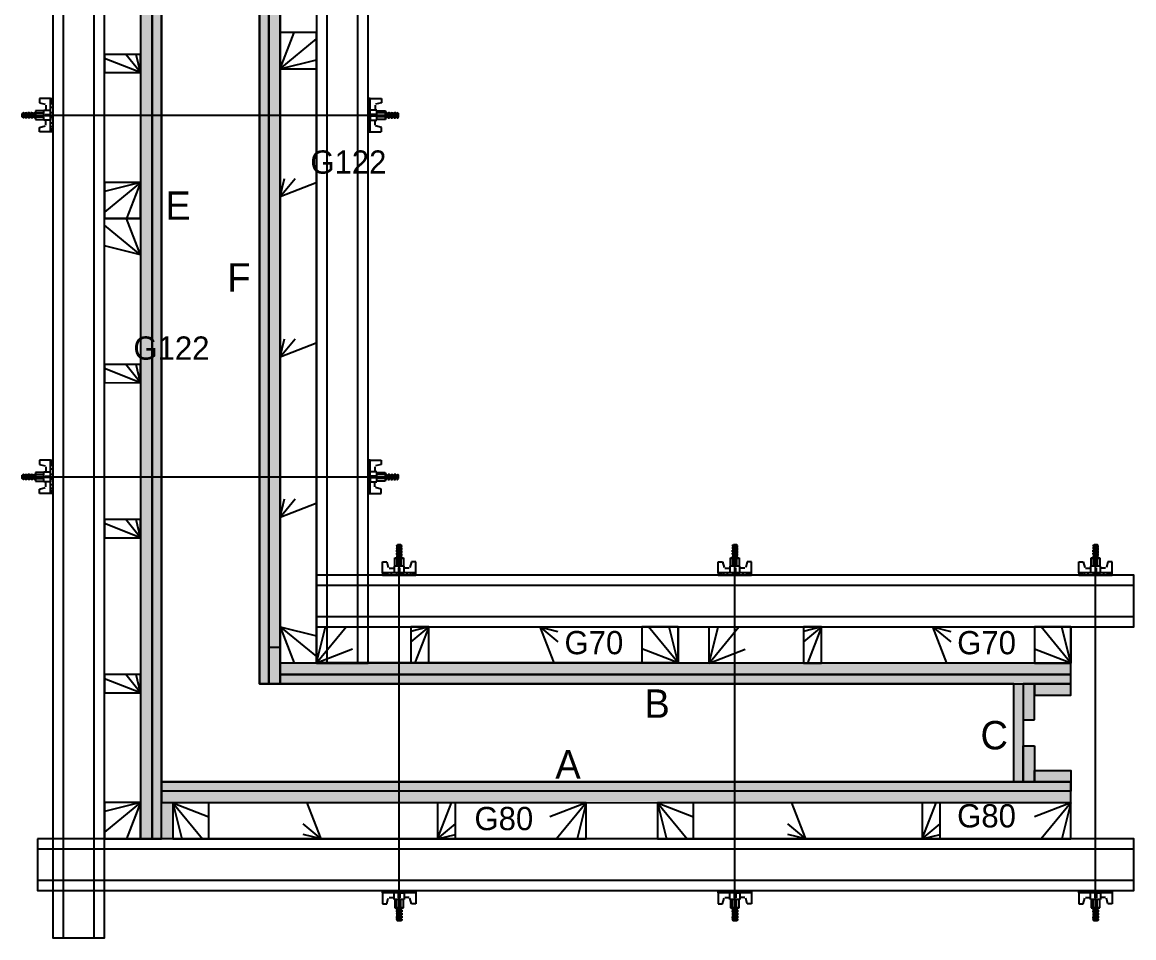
# Model space of a CAD drawing. Header units: metres. Extents: x 3473 to 8260, y 7512 to 8182.
# Drawn here: x 3473.3 to 3903.5, y 7549 to 7903.3 of the extents above; entities that cross this region are included whole.
import ezdxf

# ---------------------------------------------------------------- set-up
doc = ezdxf.new("R2010")
doc.units = ezdxf.units.M
for name, color, linetype in [('CHAPA', 7, 'Continuous'), ('CONCRETO', 7, 'Continuous'), ('Hachura', 7, 'Continuous'), ('Madeira', 7, 'Continuous'), ('MEIO_PONT', 7, 'Continuous'), ('Perfil Metálico', 7, 'Continuous'), ('SARRAFO', 7, 'Continuous'), ('TEXTO_GERAL', 7, 'Continuous')]:
    doc.layers.add(name, color=color, linetype=linetype)

msp = doc.modelspace()

# ---------------------------------------------------------------- hatches: boundary and pattern name
at = {"layer": 'Hachura'}
h = msp.add_hatch(color=7, dxfattribs=at)
h.dxf.hatch_style = 1
h.paths.add_polyline_path([(3523.5, 8067.31), (3519.1, 8067.31), (3519.1, 8067.31), (3519.1, 7587.31), (3519.1, 7587.31), (3523.5, 7587.31), (3523.5, 7587.31), (3523.5, 8067.31)])
h = msp.add_hatch(color=7, dxfattribs=at)
h.dxf.hatch_style = 1
h.paths.add_polyline_path([(3523.5, 7587.31), (3527.1, 7587.31), (3527.1, 7587.31), (3527.1, 8067.31), (3527.1, 8067.31), (3523.5, 8067.31), (3523.5, 8067.31), (3523.5, 7587.31)])
h = msp.add_hatch(color=7, dxfattribs=at)
h.dxf.hatch_style = 1
h.paths.add_polyline_path([(3568.7, 8067.31), (3565.1, 8067.31), (3565.1, 8067.31), (3565.1, 7647.31), (3565.1, 7647.31), (3568.7, 7647.31), (3568.7, 7647.31), (3568.7, 8067.31)])
h = msp.add_hatch(color=7, dxfattribs=at)
h.dxf.hatch_style = 1
h.paths.add_polyline_path([(3573.1, 8067.31), (3568.7, 8067.31), (3568.7, 8067.31), (3568.7, 7647.31), (3568.7, 7647.31), (3573.1, 7647.31), (3573.1, 7647.31), (3573.1, 8067.31)])
h = msp.add_hatch(color=7, dxfattribs=at)
h.dxf.hatch_style = 1
h.paths.add_polyline_path([(3573.1, 7650.91), (3573.1, 7655.31), (3573.1, 7655.31), (3879.1, 7655.31), (3879.1, 7655.31), (3879.1, 7650.91), (3879.1, 7650.91), (3573.1, 7650.91)])
h = msp.add_hatch(color=7, dxfattribs=at)
h.dxf.hatch_style = 1
h.paths.add_polyline_path([(3573.1, 7647.31), (3879.1, 7647.31), (3879.1, 7647.31), (3879.1, 7650.91), (3879.1, 7650.91), (3573.1, 7650.91), (3573.1, 7650.91), (3573.1, 7647.31)])
h = msp.add_hatch(color=7, dxfattribs=at)
h.dxf.hatch_style = 1
h.paths.add_polyline_path([(3860.7, 7609.31), (3857.1, 7609.31), (3857.1, 7609.31), (3857.1, 7647.31), (3857.1, 7647.31), (3860.7, 7647.31), (3860.7, 7647.31), (3860.7, 7609.31)])
h = msp.add_hatch(color=7, dxfattribs=at)
h.dxf.hatch_style = 1
h.paths.add_polyline_path([(3860.7, 7647.31), (3865.1, 7647.31), (3865.1, 7647.31), (3865.1, 7633.31), (3865.1, 7633.31), (3860.7, 7633.31), (3860.7, 7633.31), (3860.7, 7647.31)])
h = msp.add_hatch(color=7, dxfattribs=at)
h.dxf.hatch_style = 1
h.paths.add_polyline_path([(3865.1, 7642.91), (3865.1, 7647.31), (3865.1, 7647.31), (3879.1, 7647.31), (3879.1, 7647.31), (3879.1, 7642.91), (3879.1, 7642.91), (3865.1, 7642.91)])
h = msp.add_hatch(color=7, dxfattribs=at)
h.dxf.hatch_style = 1
h.paths.add_polyline_path([(3860.7, 7609.31), (3865.1, 7609.31), (3865.1, 7609.31), (3865.1, 7623.31), (3865.1, 7623.31), (3860.7, 7623.31), (3860.7, 7623.31), (3860.7, 7609.31)])
h = msp.add_hatch(color=7, dxfattribs=at)
h.dxf.hatch_style = 1
h.paths.add_polyline_path([(3865.1, 7613.71), (3865.1, 7609.31), (3865.1, 7609.31), (3879.1, 7609.31), (3879.1, 7609.31), (3879.1, 7613.71), (3879.1, 7613.71), (3865.1, 7613.71)])
h = msp.add_hatch(color=7, dxfattribs=at)
h.dxf.hatch_style = 1
h.paths.add_polyline_path([(3527.1, 7609.31), (3879.1, 7609.31), (3879.1, 7609.31), (3879.1, 7605.71), (3879.1, 7605.71), (3527.1, 7605.71), (3527.1, 7605.71), (3527.1, 7609.31)])
h = msp.add_hatch(color=7, dxfattribs=at)
h.dxf.hatch_style = 1
h.paths.add_polyline_path([(3527.1, 7605.71), (3527.1, 7601.31), (3527.1, 7601.31), (3879.1, 7601.31), (3879.1, 7601.31), (3879.1, 7605.71), (3879.1, 7605.71), (3527.1, 7605.71)])
h = msp.add_hatch(color=7, dxfattribs=at)
h.dxf.hatch_style = 1
h.paths.add_polyline_path([(3527.1, 7587.31), (3531.5, 7587.31), (3531.5, 7587.31), (3531.5, 7601.31), (3531.5, 7601.31), (3527.1, 7601.31), (3527.1, 7601.31), (3527.1, 7587.31)])

# ---------------------------------------------------------------- linework, layer by layer
at = {"layer": 'CHAPA', "color": 7, "lineweight": 25}
for p, q in [((3527.1, 7609.31), (3527.1, 7601.31)), ((3527.1, 7601.31), (3530.87, 7601.31))]:
    msp.add_line(p, q, dxfattribs=at)
for points in [[(3523.5, 7587.31), (3527.1, 7587.31), (3527.1, 8067.31), (3523.5, 8067.31)], [(3565.1, 8067.31), (3565.1, 7647.31), (3568.7, 7647.31), (3568.7, 8067.31)], [(3573.1, 7647.31), (3879.1, 7647.31), (3879.1, 7650.91), (3573.1, 7650.91)], [(3860.7, 7609.31), (3857.1, 7609.31), (3857.1, 7647.31), (3860.7, 7647.31)], [(3527.1, 7609.31), (3879.1, 7609.31), (3879.1, 7605.71), (3527.1, 7605.71)]]:
    msp.add_lwpolyline(points, close=True, dxfattribs=at)
at = {"layer": 'CONCRETO', "color": 7, "lineweight": 25}
msp.add_lwpolyline([(3857.1, 7609.31), (3857.1, 7647.31), (3565.1, 7647.31), (3565.1, 8045.31), (3527.1, 8045.31), (3527.1, 7609.31)], close=True, dxfattribs=at)
at = {"layer": 'Hachura', "color": 7, "lineweight": 25}
for p, q in [((3484.19, 7873.85), (3479.93, 7873.85)), ((3479.93, 7873.85), (3479.93, 7872.17)), ((3484.17, 7873.71), (3485.1, 7873.71)), ((3484.17, 7873.5), (3485.1, 7873.5)), ((3484.17, 7873.17), (3485.1, 7873.17)), ((3484.19, 7860.95), (3484.19, 7873.85)), ((3484.19, 7873.85), (3485.09, 7873.85)), ((3485.09, 7873.85), (3485.09, 7860.96)), ((3485.09, 7872.9), (3485.09, 7865.08)), ((3608.01, 7873.71), (3607.08, 7873.71)), ((3608.01, 7873.5), (3607.08, 7873.5)), ((3608.01, 7873.17), (3607.08, 7873.17)), ((3607.09, 7873.85), (3607.09, 7860.96)), ((3607.99, 7873.85), (3607.09, 7873.85)), ((3607.09, 7872.9), (3607.09, 7865.08)), ((3607.99, 7860.95), (3607.99, 7873.85)), ((3607.99, 7873.85), (3612.25, 7873.85)), ((3612.25, 7873.85), (3612.25, 7872.17)), ((3473.61, 7867.79), (3473.95, 7868.46)), ((3474.02, 7866.3), (3475.11, 7868.46)), ((3475.19, 7866.3), (3476.27, 7868.46)), ((3476.35, 7866.3), (3477.43, 7868.46)), ((3478.38, 7869.08), (3478.38, 7865.72)), ((3481.61, 7869.08), (3478.38, 7869.08)), ((3478.45, 7869.08), (3478.45, 7865.72)), ((3479.93, 7872.17), (3482.14, 7871.59)), ((3481.61, 7865.47), (3481.61, 7869.34)), ((3481.61, 7869.34), (3484.19, 7869.34)), ((3481.61, 7869.34), (3481.61, 7869.08)), ((3481.61, 7869.34), (3481.61, 7869.08)), ((3482.38, 7871.28), (3482.38, 7869.33)), ((3484.17, 7872.7), (3485.1, 7872.7)), ((3484.17, 7871.86), (3485.1, 7871.86)), ((3484.17, 7870.43), (3485.09, 7870.43)), ((3608.01, 7872.7), (3607.08, 7872.7)), ((3608.01, 7871.86), (3607.08, 7871.86)), ((3608.01, 7870.43), (3607.09, 7870.43)), ((3610.57, 7869.34), (3607.99, 7869.34)), ((3609.8, 7871.28), (3609.8, 7869.33)), ((3612.25, 7872.17), (3610.04, 7871.59)), ((3610.57, 7865.47), (3610.57, 7869.34)), ((3610.57, 7869.34), (3610.57, 7869.08)), ((3610.57, 7869.34), (3610.57, 7869.08)), ((3610.57, 7869.08), (3613.8, 7869.08)), ((3613.73, 7869.08), (3613.73, 7865.73)), ((3613.8, 7869.08), (3613.8, 7865.73)), ((3615.83, 7866.3), (3614.75, 7868.46)), ((3616.99, 7866.3), (3615.91, 7868.46)), ((3618.15, 7866.3), (3617.07, 7868.46)), ((3618.57, 7867.79), (3618.23, 7868.46)), ((3473.61, 7868.3), (3473.29, 7867.98)), ((3473.29, 7866.69), (3473.29, 7867.98)), ((3473.61, 7866.37), (3473.29, 7866.69)), ((3474.18, 7868.4), (3473.61, 7867.27)), ((3473.61, 7868.05), (3473.74, 7868.3)), ((3473.74, 7868.3), (3473.61, 7868.3)), ((3474.25, 7868.3), (3473.61, 7867.01)), ((3473.61, 7868.3), (3473.61, 7866.37)), ((3473.93, 7866.37), (3473.61, 7866.37)), ((3473.61, 7866.37), (3473.61, 7866.37)), ((3473.93, 7866.37), (3474.9, 7868.3)), ((3473.93, 7866.37), (3474.9, 7868.3)), ((3474.25, 7868.3), (3474.9, 7868.3)), ((3475.34, 7868.4), (3474.27, 7866.26)), ((3474.28, 7867.4), (3614.08, 7867.39)), ((3475.42, 7868.3), (3474.45, 7866.37)), ((3475.09, 7866.37), (3474.45, 7866.37)), ((3475.09, 7866.37), (3476.06, 7868.3)), ((3476.06, 7868.3), (3475.42, 7868.3)), ((3476.5, 7868.4), (3475.43, 7866.26)), ((3476.58, 7868.3), (3475.61, 7866.37)), ((3476.25, 7866.37), (3475.61, 7866.37)), ((3475.82, 7866.37), (3475.61, 7866.37)), ((3476.25, 7866.37), (3477.22, 7868.3)), ((3476.79, 7868.3), (3476.58, 7868.3)), ((3477.66, 7868.4), (3476.59, 7866.26)), ((3477.74, 7868.3), (3476.77, 7866.37)), ((3477.41, 7866.37), (3476.77, 7866.37)), ((3476.79, 7868.3), (3477.22, 7868.3)), ((3477.41, 7866.37), (3478.38, 7868.3)), ((3477.74, 7868.3), (3478.38, 7868.3)), ((3478.38, 7867.53), (3477.75, 7866.26)), ((3478.38, 7867.27), (3477.93, 7866.37)), ((3478.38, 7866.37), (3477.93, 7866.37)), ((3478.38, 7868.3), (3481.61, 7868.3)), ((3478.38, 7866.76), (3481.61, 7866.76)), ((3478.38, 7865.72), (3481.61, 7865.72)), ((3484.19, 7865.47), (3481.61, 7865.47)), ((3482.19, 7867.61), (3484.19, 7867.61)), ((3484.19, 7867.09), (3482.19, 7867.09)), ((3482.38, 7863.52), (3482.38, 7865.47)), ((3484.17, 7864.36), (3485.1, 7864.36)), ((3484.19, 7867.4), (3484.19, 7865.47)), ((3484.19, 7867.4), (3485.09, 7867.4)), ((3484.19, 7866.11), (3484.19, 7866.76)), ((3484.19, 7860.95), (3484.19, 7866.11)), ((3484.51, 7866.44), (3484.29, 7866.44)), ((3484.31, 7868.38), (3484.75, 7868.38)), ((3484.94, 7866.44), (3484.51, 7866.44)), ((3608.01, 7864.36), (3607.08, 7864.36)), ((3607.99, 7867.4), (3607.09, 7867.4)), ((3607.24, 7866.44), (3607.67, 7866.44)), ((3607.87, 7868.38), (3607.43, 7868.38)), ((3607.67, 7866.44), (3607.88, 7866.44)), ((3609.99, 7867.61), (3607.99, 7867.61)), ((3607.99, 7867.4), (3607.99, 7865.47)), ((3607.99, 7867.09), (3609.99, 7867.09)), ((3607.99, 7866.11), (3607.99, 7866.76)), ((3607.99, 7860.95), (3607.99, 7866.11)), ((3607.99, 7865.47), (3610.57, 7865.47)), ((3609.8, 7863.52), (3609.8, 7865.47)), ((3613.8, 7868.3), (3610.57, 7868.3)), ((3613.8, 7866.76), (3610.57, 7866.76)), ((3613.8, 7865.73), (3610.57, 7865.73)), ((3614.44, 7868.3), (3613.8, 7868.3)), ((3614.76, 7866.37), (3613.8, 7868.3)), ((3613.8, 7867.53), (3614.43, 7866.26)), ((3613.8, 7867.27), (3614.25, 7866.37)), ((3613.8, 7866.37), (3614.25, 7866.37)), ((3614.44, 7868.3), (3615.41, 7866.37)), ((3614.52, 7868.4), (3615.59, 7866.26)), ((3614.76, 7866.37), (3615.41, 7866.37)), ((3615.39, 7868.3), (3614.96, 7868.3)), ((3615.92, 7866.37), (3614.96, 7868.3)), ((3615.39, 7868.3), (3615.6, 7868.3)), ((3615.6, 7868.3), (3616.57, 7866.37)), ((3615.68, 7868.4), (3616.75, 7866.26)), ((3615.92, 7866.37), (3616.57, 7866.37)), ((3616.12, 7868.3), (3616.76, 7868.3)), ((3617.09, 7866.37), (3616.12, 7868.3)), ((3616.36, 7866.37), (3616.57, 7866.37)), ((3616.76, 7868.3), (3617.73, 7866.37)), ((3616.84, 7868.4), (3617.91, 7866.26)), ((3617.09, 7866.37), (3617.73, 7866.37)), ((3618.25, 7866.37), (3617.28, 7868.3)), ((3617.92, 7868.3), (3617.28, 7868.3)), ((3618.25, 7866.37), (3617.28, 7868.3)), ((3617.92, 7868.3), (3618.57, 7867.02)), ((3618, 7868.4), (3618.57, 7867.27)), ((3618.25, 7866.37), (3618.57, 7866.37)), ((3618.57, 7868.05), (3618.44, 7868.3)), ((3618.44, 7868.3), (3618.57, 7868.3)), ((3618.57, 7868.3), (3618.89, 7867.98)), ((3618.57, 7868.3), (3618.57, 7866.37)), ((3618.57, 7866.37), (3618.89, 7866.69)), ((3618.57, 7866.37), (3618.57, 7866.37)), ((3618.89, 7866.69), (3618.89, 7867.98)), ((3479.93, 7862.63), (3482.14, 7863.21)), ((3479.93, 7860.95), (3479.93, 7862.63)), ((3485.09, 7860.96), (3479.95, 7860.96)), ((3484.17, 7862.95), (3485.1, 7862.95)), ((3484.17, 7862.1), (3485.1, 7862.1)), ((3484.17, 7861.64), (3485.1, 7861.64)), ((3484.17, 7861.3), (3485.1, 7861.3)), ((3484.17, 7861.09), (3485.1, 7861.09)), ((3608.01, 7862.95), (3607.08, 7862.95)), ((3608.01, 7862.1), (3607.08, 7862.1)), ((3608.01, 7861.64), (3607.08, 7861.64)), ((3608.01, 7861.3), (3607.08, 7861.3)), ((3608.01, 7861.09), (3607.08, 7861.09)), ((3607.09, 7860.96), (3612.23, 7860.96)), ((3612.25, 7862.63), (3610.04, 7863.21)), ((3612.25, 7860.95), (3612.25, 7862.63)), ((3484.16, 7733.85), (3479.9, 7733.85)), ((3479.9, 7733.85), (3479.9, 7732.17)), ((3479.9, 7732.17), (3482.11, 7731.59)), ((3482.35, 7731.28), (3482.35, 7729.33)), ((3484.14, 7733.71), (3485.07, 7733.71)), ((3484.14, 7733.5), (3485.07, 7733.5)), ((3484.14, 7733.17), (3485.07, 7733.17)), ((3484.14, 7732.7), (3485.07, 7732.7)), ((3484.14, 7731.86), (3485.07, 7731.86)), ((3484.16, 7720.95), (3484.16, 7733.85)), ((3484.16, 7733.85), (3485.06, 7733.85)), ((3485.06, 7733.85), (3485.06, 7720.96)), ((3485.06, 7732.9), (3485.06, 7725.08)), ((3607.06, 7733.85), (3607.06, 7720.96)), ((3607.97, 7733.85), (3607.06, 7733.85)), ((3607.98, 7733.71), (3607.06, 7733.71)), ((3607.98, 7733.5), (3607.06, 7733.5)), ((3607.98, 7733.17), (3607.06, 7733.17)), ((3607.06, 7732.9), (3607.06, 7725.08)), ((3607.98, 7732.7), (3607.06, 7732.7)), ((3607.98, 7731.86), (3607.06, 7731.86)), ((3607.97, 7720.95), (3607.97, 7733.85)), ((3607.97, 7733.85), (3612.22, 7733.85)), ((3609.77, 7731.28), (3609.77, 7729.33)), ((3612.22, 7732.17), (3610.01, 7731.59)), ((3612.22, 7733.85), (3612.22, 7732.17)), ((3473.58, 7728.3), (3473.26, 7727.98)), ((3473.26, 7726.69), (3473.26, 7727.98)), ((3473.58, 7726.37), (3473.26, 7726.69)), ((3473.58, 7727.79), (3473.92, 7728.46)), ((3474.15, 7728.4), (3473.58, 7727.27)), ((3473.58, 7728.05), (3473.71, 7728.3)), ((3473.71, 7728.3), (3473.58, 7728.3)), ((3474.23, 7728.3), (3473.58, 7727.01)), ((3473.58, 7728.3), (3473.58, 7726.37)), ((3473.91, 7726.37), (3474.87, 7728.3)), ((3473.91, 7726.37), (3474.87, 7728.3)), ((3474, 7726.3), (3475.08, 7728.46)), ((3474.23, 7728.3), (3474.87, 7728.3)), ((3475.31, 7728.4), (3474.24, 7726.26)), ((3474.26, 7727.4), (3614.06, 7727.39)), ((3475.39, 7728.3), (3474.42, 7726.37)), ((3475.07, 7726.37), (3476.03, 7728.3)), ((3475.16, 7726.3), (3476.24, 7728.46)), ((3476.03, 7728.3), (3475.39, 7728.3)), ((3476.47, 7728.4), (3475.4, 7726.26)), ((3476.55, 7728.3), (3475.58, 7726.37)), ((3476.23, 7726.37), (3477.19, 7728.3)), ((3476.32, 7726.3), (3477.4, 7728.46)), ((3476.76, 7728.3), (3476.55, 7728.3)), ((3477.63, 7728.4), (3476.56, 7726.26)), ((3477.71, 7728.3), (3476.74, 7726.37)), ((3476.76, 7728.3), (3477.19, 7728.3)), ((3477.39, 7726.37), (3478.36, 7728.3)), ((3477.71, 7728.3), (3478.36, 7728.3)), ((3478.36, 7727.53), (3477.72, 7726.26)), ((3478.36, 7727.27), (3477.9, 7726.37)), ((3478.36, 7729.08), (3478.36, 7725.72)), ((3481.58, 7729.08), (3478.36, 7729.08)), ((3478.36, 7728.3), (3481.58, 7728.3)), ((3478.36, 7726.76), (3481.58, 7726.76)), ((3478.42, 7729.08), (3478.42, 7725.72)), ((3481.58, 7725.47), (3481.58, 7729.34)), ((3481.58, 7729.34), (3484.16, 7729.34)), ((3481.58, 7729.34), (3481.58, 7729.08)), ((3481.58, 7729.34), (3481.58, 7729.08)), ((3482.16, 7727.61), (3484.16, 7727.61)), ((3484.16, 7727.09), (3482.16, 7727.09)), ((3484.14, 7730.43), (3485.06, 7730.43)), ((3484.16, 7727.4), (3484.16, 7725.47)), ((3484.16, 7727.4), (3485.06, 7727.4)), ((3484.16, 7726.11), (3484.16, 7726.76)), ((3484.29, 7728.38), (3484.72, 7728.38)), ((3607.98, 7730.43), (3607.06, 7730.43)), ((3607.97, 7727.4), (3607.06, 7727.4)), ((3607.84, 7728.38), (3607.41, 7728.38)), ((3610.55, 7729.34), (3607.97, 7729.34)), ((3609.96, 7727.61), (3607.97, 7727.61)), ((3607.97, 7727.4), (3607.97, 7725.47)), ((3607.97, 7727.09), (3609.96, 7727.09)), ((3607.97, 7726.11), (3607.97, 7726.76)), ((3610.55, 7725.47), (3610.55, 7729.34)), ((3610.55, 7729.34), (3610.55, 7729.08)), ((3610.55, 7729.34), (3610.55, 7729.08)), ((3610.55, 7729.08), (3613.77, 7729.08)), ((3613.77, 7728.3), (3610.55, 7728.3)), ((3613.77, 7726.76), (3610.55, 7726.76)), ((3613.7, 7729.08), (3613.7, 7725.73)), ((3613.77, 7729.08), (3613.77, 7725.73)), ((3614.41, 7728.3), (3613.77, 7728.3)), ((3614.74, 7726.37), (3613.77, 7728.3)), ((3613.77, 7727.53), (3614.4, 7726.26)), ((3613.77, 7727.27), (3614.22, 7726.37)), ((3614.41, 7728.3), (3615.38, 7726.37)), ((3614.49, 7728.4), (3615.56, 7726.26)), ((3615.81, 7726.3), (3614.72, 7728.46)), ((3615.36, 7728.3), (3614.93, 7728.3)), ((3615.9, 7726.37), (3614.93, 7728.3)), ((3615.36, 7728.3), (3615.58, 7728.3)), ((3615.58, 7728.3), (3616.54, 7726.37)), ((3615.65, 7728.4), (3616.72, 7726.26)), ((3616.97, 7726.3), (3615.88, 7728.46)), ((3616.09, 7728.3), (3616.74, 7728.3)), ((3617.06, 7726.37), (3616.09, 7728.3)), ((3616.74, 7728.3), (3617.7, 7726.37)), ((3616.82, 7728.4), (3617.89, 7726.26)), ((3618.13, 7726.3), (3617.04, 7728.46)), ((3618.22, 7726.37), (3617.25, 7728.3)), ((3617.9, 7728.3), (3617.25, 7728.3)), ((3618.22, 7726.37), (3617.25, 7728.3)), ((3617.9, 7728.3), (3618.54, 7727.02)), ((3617.98, 7728.4), (3618.54, 7727.27)), ((3618.54, 7727.79), (3618.21, 7728.46)), ((3618.54, 7728.05), (3618.41, 7728.3)), ((3618.41, 7728.3), (3618.54, 7728.3)), ((3618.54, 7728.3), (3618.86, 7727.98)), ((3618.54, 7728.3), (3618.54, 7726.37)), ((3618.54, 7726.37), (3618.86, 7726.69)), ((3618.86, 7726.69), (3618.86, 7727.98)), ((3473.91, 7726.37), (3473.58, 7726.37)), ((3473.58, 7726.37), (3473.58, 7726.37)), ((3475.07, 7726.37), (3474.42, 7726.37)), ((3476.23, 7726.37), (3475.58, 7726.37)), ((3475.79, 7726.37), (3475.58, 7726.37)), ((3477.39, 7726.37), (3476.74, 7726.37)), ((3478.36, 7726.37), (3477.9, 7726.37)), ((3478.36, 7725.72), (3481.58, 7725.72)), ((3479.9, 7722.63), (3482.11, 7723.21)), ((3479.9, 7720.95), (3479.9, 7722.63)), ((3484.16, 7725.47), (3481.58, 7725.47)), ((3482.35, 7723.52), (3482.35, 7725.47)), ((3484.14, 7724.36), (3485.07, 7724.36)), ((3484.14, 7722.95), (3485.07, 7722.95)), ((3484.16, 7720.95), (3484.16, 7726.11)), ((3484.48, 7726.44), (3484.27, 7726.44)), ((3484.91, 7726.44), (3484.48, 7726.44)), ((3607.98, 7724.36), (3607.06, 7724.36)), ((3607.98, 7722.95), (3607.06, 7722.95)), ((3607.21, 7726.44), (3607.65, 7726.44)), ((3607.65, 7726.44), (3607.86, 7726.44)), ((3607.97, 7720.95), (3607.97, 7726.11)), ((3607.97, 7725.47), (3610.55, 7725.47)), ((3609.77, 7723.52), (3609.77, 7725.47)), ((3612.22, 7722.63), (3610.01, 7723.21)), ((3613.77, 7725.73), (3610.55, 7725.73)), ((3612.22, 7720.95), (3612.22, 7722.63)), ((3613.77, 7726.37), (3614.22, 7726.37)), ((3614.74, 7726.37), (3615.38, 7726.37)), ((3615.9, 7726.37), (3616.54, 7726.37)), ((3616.33, 7726.37), (3616.54, 7726.37)), ((3617.06, 7726.37), (3617.7, 7726.37)), ((3618.22, 7726.37), (3618.54, 7726.37)), ((3618.54, 7726.37), (3618.54, 7726.37)), ((3485.06, 7720.96), (3479.93, 7720.96)), ((3484.14, 7722.1), (3485.07, 7722.1)), ((3484.14, 7721.64), (3485.07, 7721.64)), ((3484.14, 7721.3), (3485.07, 7721.3)), ((3484.14, 7721.09), (3485.07, 7721.09)), ((3607.98, 7722.1), (3607.06, 7722.1)), ((3607.98, 7721.64), (3607.06, 7721.64)), ((3607.98, 7721.3), (3607.06, 7721.3)), ((3607.98, 7721.09), (3607.06, 7721.09)), ((3607.06, 7720.96), (3612.2, 7720.96)), ((3618.71, 7700.79), (3618.04, 7700.45)), ((3618.1, 7700.22), (3619.23, 7700.79)), ((3618.2, 7700.79), (3618.52, 7701.11)), ((3618.46, 7700.79), (3618.2, 7700.66)), ((3618.2, 7700.66), (3618.2, 7700.79)), ((3618.2, 7700.14), (3619.49, 7700.79)), ((3618.2, 7700.79), (3620.14, 7700.79)), ((3619.81, 7701.11), (3618.52, 7701.11)), ((3620.14, 7700.79), (3619.81, 7701.11)), ((3620.13, 7700.47), (3620.13, 7700.79)), ((3620.14, 7700.79), (3620.14, 7700.79)), ((3748.71, 7700.79), (3748.04, 7700.45)), ((3748.1, 7700.22), (3749.23, 7700.79)), ((3748.2, 7700.79), (3748.52, 7701.11)), ((3748.46, 7700.79), (3748.2, 7700.66)), ((3748.2, 7700.66), (3748.2, 7700.79)), ((3748.2, 7700.14), (3749.49, 7700.79)), ((3748.2, 7700.79), (3750.14, 7700.79)), ((3749.81, 7701.11), (3748.52, 7701.11)), ((3750.14, 7700.79), (3749.81, 7701.11)), ((3750.13, 7700.47), (3750.13, 7700.79)), ((3750.14, 7700.79), (3750.14, 7700.79)), ((3888.31, 7700.79), (3887.64, 7700.45)), ((3887.7, 7700.22), (3888.83, 7700.79)), ((3887.8, 7700.79), (3888.12, 7701.11)), ((3888.06, 7700.79), (3887.8, 7700.66)), ((3887.8, 7700.66), (3887.8, 7700.79)), ((3887.8, 7700.14), (3889.09, 7700.79)), ((3887.8, 7700.79), (3889.73, 7700.79)), ((3889.41, 7701.11), (3888.12, 7701.11)), ((3889.73, 7700.79), (3889.41, 7701.11)), ((3889.73, 7700.47), (3889.73, 7700.79)), ((3889.73, 7700.79), (3889.73, 7700.79)), ((3620.21, 7700.37), (3618.04, 7699.29)), ((3620.21, 7699.21), (3618.04, 7698.13)), ((3620.21, 7698.05), (3618.04, 7696.97)), ((3618.1, 7699.06), (3620.24, 7700.13)), ((3618.1, 7697.9), (3620.24, 7698.97)), ((3618.1, 7696.74), (3620.24, 7697.81)), ((3620.13, 7700.47), (3618.2, 7699.5)), ((3620.13, 7700.47), (3618.2, 7699.5)), ((3618.2, 7700.14), (3618.2, 7699.5)), ((3618.2, 7698.98), (3620.13, 7699.95)), ((3620.13, 7699.31), (3618.2, 7698.34)), ((3618.2, 7698.34), (3618.2, 7698.98)), ((3618.2, 7697.82), (3620.13, 7698.79)), ((3620.13, 7698.15), (3618.2, 7697.18)), ((3618.2, 7697.61), (3618.2, 7697.82)), ((3618.2, 7696.66), (3620.13, 7697.63)), ((3618.2, 7697.61), (3618.2, 7697.18)), ((3620.13, 7696.98), (3618.2, 7696.02)), ((3618.2, 7696.66), (3618.2, 7696.02)), ((3618.97, 7696.02), (3620.24, 7696.65)), ((3619.23, 7696.02), (3620.13, 7696.47)), ((3620.13, 7699.31), (3620.13, 7699.95)), ((3620.13, 7698.15), (3620.13, 7698.79)), ((3620.13, 7698.58), (3620.13, 7698.79)), ((3620.13, 7696.98), (3620.13, 7697.63)), ((3620.13, 7696.02), (3620.13, 7696.47)), ((3750.21, 7700.37), (3748.04, 7699.29)), ((3750.21, 7699.21), (3748.04, 7698.13)), ((3750.21, 7698.05), (3748.04, 7696.97)), ((3748.1, 7699.06), (3750.24, 7700.13)), ((3748.1, 7697.9), (3750.24, 7698.97)), ((3748.1, 7696.74), (3750.24, 7697.81)), ((3750.13, 7700.47), (3748.2, 7699.5)), ((3750.13, 7700.47), (3748.2, 7699.5)), ((3748.2, 7700.14), (3748.2, 7699.5)), ((3748.2, 7698.98), (3750.13, 7699.95)), ((3750.13, 7699.31), (3748.2, 7698.34)), ((3748.2, 7698.34), (3748.2, 7698.98)), ((3748.2, 7697.82), (3750.13, 7698.79)), ((3750.13, 7698.15), (3748.2, 7697.18)), ((3748.2, 7697.61), (3748.2, 7697.82)), ((3748.2, 7696.66), (3750.13, 7697.63)), ((3748.2, 7697.61), (3748.2, 7697.18)), ((3750.13, 7696.98), (3748.2, 7696.02)), ((3748.2, 7696.66), (3748.2, 7696.02)), ((3748.97, 7696.02), (3750.24, 7696.65)), ((3749.23, 7696.02), (3750.13, 7696.47)), ((3750.13, 7699.31), (3750.13, 7699.95)), ((3750.13, 7698.15), (3750.13, 7698.79)), ((3750.13, 7698.58), (3750.13, 7698.79)), ((3750.13, 7696.98), (3750.13, 7697.63)), ((3750.13, 7696.02), (3750.13, 7696.47)), ((3889.81, 7700.37), (3887.64, 7699.29)), ((3889.81, 7699.21), (3887.64, 7698.13)), ((3889.81, 7698.05), (3887.64, 7696.97)), ((3887.7, 7699.06), (3889.84, 7700.13)), ((3887.7, 7697.9), (3889.84, 7698.97)), ((3887.7, 7696.74), (3889.84, 7697.81)), ((3889.73, 7700.47), (3887.8, 7699.5)), ((3889.73, 7700.47), (3887.8, 7699.5)), ((3887.8, 7700.14), (3887.8, 7699.5)), ((3887.8, 7698.98), (3889.73, 7699.95)), ((3889.73, 7699.31), (3887.8, 7698.34)), ((3887.8, 7698.34), (3887.8, 7698.98)), ((3887.8, 7697.82), (3889.73, 7698.79)), ((3889.73, 7698.15), (3887.8, 7697.18)), ((3887.8, 7697.61), (3887.8, 7697.82)), ((3887.8, 7696.66), (3889.73, 7697.63)), ((3887.8, 7697.61), (3887.8, 7697.18)), ((3889.73, 7696.98), (3887.8, 7696.02)), ((3887.8, 7696.66), (3887.8, 7696.02)), ((3888.57, 7696.02), (3889.84, 7696.65)), ((3888.83, 7696.02), (3889.73, 7696.47)), ((3889.73, 7699.31), (3889.73, 7699.95)), ((3889.73, 7698.15), (3889.73, 7698.79)), ((3889.73, 7698.58), (3889.73, 7698.79)), ((3889.73, 7696.98), (3889.73, 7697.63)), ((3889.73, 7696.02), (3889.73, 7696.47)), ((3612.65, 7690.21), (3612.65, 7694.47)), ((3612.65, 7694.47), (3614.33, 7694.47)), ((3614.33, 7694.47), (3614.91, 7692.26)), ((3621.04, 7692.79), (3617.17, 7692.79)), ((3617.17, 7692.79), (3617.17, 7690.21)), ((3617.17, 7692.79), (3617.42, 7692.79)), ((3617.17, 7692.79), (3617.42, 7692.79)), ((3617.42, 7696.02), (3620.78, 7696.02)), ((3617.42, 7692.79), (3617.42, 7696.02)), ((3617.42, 7695.95), (3620.78, 7695.95)), ((3618.2, 7696.02), (3618.2, 7692.79)), ((3618.9, 7692.21), (3618.9, 7690.21)), ((3619.1, 7556.54), (3619.11, 7696.34)), ((3619.41, 7690.21), (3619.41, 7692.21)), ((3619.75, 7696.02), (3619.75, 7692.79)), ((3620.78, 7696.02), (3620.78, 7692.79)), ((3621.04, 7690.21), (3621.04, 7692.79)), ((3623.87, 7694.47), (3623.29, 7692.26)), ((3625.55, 7694.47), (3623.87, 7694.47)), ((3625.55, 7689.31), (3625.55, 7694.45)), ((3742.65, 7690.21), (3742.65, 7694.47)), ((3742.65, 7694.47), (3744.33, 7694.47)), ((3744.33, 7694.47), (3744.91, 7692.26)), ((3751.04, 7692.79), (3747.17, 7692.79)), ((3747.17, 7692.79), (3747.17, 7690.21)), ((3747.17, 7692.79), (3747.42, 7692.79)), ((3747.17, 7692.79), (3747.42, 7692.79)), ((3747.42, 7696.02), (3750.78, 7696.02)), ((3747.42, 7692.79), (3747.42, 7696.02)), ((3747.42, 7695.95), (3750.78, 7695.95)), ((3748.2, 7696.02), (3748.2, 7692.79)), ((3748.9, 7692.21), (3748.9, 7690.21)), ((3749.1, 7556.54), (3749.11, 7696.34)), ((3749.41, 7690.21), (3749.41, 7692.21)), ((3749.75, 7696.02), (3749.75, 7692.79)), ((3750.78, 7696.02), (3750.78, 7692.79)), ((3751.04, 7690.21), (3751.04, 7692.79)), ((3753.87, 7694.47), (3753.29, 7692.26)), ((3755.55, 7694.47), (3753.87, 7694.47)), ((3755.55, 7689.31), (3755.55, 7694.45)), ((3882.25, 7690.21), (3882.25, 7694.47)), ((3882.25, 7694.47), (3883.93, 7694.47)), ((3883.93, 7694.47), (3884.51, 7692.26)), ((3890.64, 7692.79), (3886.77, 7692.79)), ((3886.77, 7692.79), (3886.77, 7690.21)), ((3886.77, 7692.79), (3887.02, 7692.79)), ((3886.77, 7692.79), (3887.02, 7692.79)), ((3887.02, 7696.02), (3890.38, 7696.02)), ((3887.02, 7692.79), (3887.02, 7696.02)), ((3887.02, 7695.95), (3890.38, 7695.95)), ((3887.8, 7696.02), (3887.8, 7692.79)), ((3888.5, 7692.21), (3888.5, 7690.21)), ((3888.7, 7556.51), (3888.71, 7696.31)), ((3889.01, 7690.21), (3889.01, 7692.21)), ((3889.35, 7696.02), (3889.35, 7692.79)), ((3890.38, 7696.02), (3890.38, 7692.79)), ((3890.64, 7690.21), (3890.64, 7692.79)), ((3893.47, 7694.47), (3892.89, 7692.26)), ((3895.15, 7694.47), (3893.47, 7694.47)), ((3895.15, 7689.31), (3895.15, 7694.45)), ((3625.55, 7690.21), (3612.65, 7690.21)), ((3612.65, 7690.21), (3612.65, 7689.31)), ((3612.65, 7689.31), (3625.55, 7689.31)), ((3612.79, 7690.23), (3612.79, 7689.3)), ((3613, 7690.23), (3613, 7689.3)), ((3613.34, 7690.23), (3613.34, 7689.3)), ((3613.6, 7689.31), (3621.42, 7689.31)), ((3613.8, 7690.23), (3613.8, 7689.3)), ((3614.64, 7690.23), (3614.64, 7689.3)), ((3615.22, 7692.02), (3617.17, 7692.02)), ((3616.08, 7690.23), (3616.08, 7689.31)), ((3618.13, 7690.09), (3618.13, 7689.65)), ((3619.1, 7690.21), (3621.04, 7690.21)), ((3619.11, 7690.21), (3619.11, 7689.31)), ((3620.39, 7690.21), (3619.75, 7690.21)), ((3620.06, 7689.89), (3620.06, 7690.11)), ((3620.06, 7689.46), (3620.06, 7689.89)), ((3625.55, 7690.21), (3620.39, 7690.21)), ((3622.98, 7692.02), (3621.04, 7692.02)), ((3622.14, 7690.23), (3622.14, 7689.3)), ((3623.56, 7690.23), (3623.56, 7689.3)), ((3624.4, 7690.23), (3624.4, 7689.3)), ((3624.86, 7690.23), (3624.86, 7689.3)), ((3625.2, 7690.23), (3625.2, 7689.3)), ((3625.41, 7690.23), (3625.41, 7689.3)), ((3755.55, 7690.21), (3742.65, 7690.21)), ((3742.65, 7690.21), (3742.65, 7689.31)), ((3742.65, 7689.31), (3755.55, 7689.31)), ((3742.79, 7690.23), (3742.79, 7689.3)), ((3743, 7690.23), (3743, 7689.3)), ((3743.34, 7690.23), (3743.34, 7689.3)), ((3743.6, 7689.31), (3751.42, 7689.31)), ((3743.8, 7690.23), (3743.8, 7689.3)), ((3744.64, 7690.23), (3744.64, 7689.3)), ((3745.22, 7692.02), (3747.17, 7692.02)), ((3746.08, 7690.23), (3746.08, 7689.31)), ((3748.13, 7690.09), (3748.13, 7689.65)), ((3749.1, 7690.21), (3751.04, 7690.21)), ((3749.11, 7690.21), (3749.11, 7689.31)), ((3750.39, 7690.21), (3749.75, 7690.21)), ((3750.06, 7689.89), (3750.06, 7690.11)), ((3750.06, 7689.46), (3750.06, 7689.89)), ((3755.55, 7690.21), (3750.39, 7690.21)), ((3752.98, 7692.02), (3751.04, 7692.02)), ((3752.14, 7690.23), (3752.14, 7689.3)), ((3753.56, 7690.23), (3753.56, 7689.3)), ((3754.4, 7690.23), (3754.4, 7689.3)), ((3754.86, 7690.23), (3754.86, 7689.3)), ((3755.2, 7690.23), (3755.2, 7689.3)), ((3755.41, 7690.23), (3755.41, 7689.3)), ((3895.15, 7690.21), (3882.25, 7690.21)), ((3882.25, 7690.21), (3882.25, 7689.31)), ((3882.25, 7689.31), (3895.15, 7689.31)), ((3882.39, 7690.23), (3882.39, 7689.3)), ((3882.6, 7690.23), (3882.6, 7689.3)), ((3882.94, 7690.23), (3882.94, 7689.3)), ((3883.2, 7689.31), (3891.02, 7689.31)), ((3883.4, 7690.23), (3883.4, 7689.3)), ((3884.24, 7690.23), (3884.24, 7689.3)), ((3884.82, 7692.02), (3886.77, 7692.02)), ((3885.67, 7690.23), (3885.67, 7689.31)), ((3887.73, 7690.09), (3887.73, 7689.65)), ((3888.7, 7690.21), (3890.64, 7690.21)), ((3888.71, 7690.21), (3888.71, 7689.31)), ((3889.99, 7690.21), (3889.35, 7690.21)), ((3889.66, 7689.89), (3889.66, 7690.11)), ((3889.66, 7689.46), (3889.66, 7689.89)), ((3895.15, 7690.21), (3889.99, 7690.21)), ((3892.58, 7692.02), (3890.64, 7692.02)), ((3891.74, 7690.23), (3891.74, 7689.3)), ((3893.16, 7690.23), (3893.16, 7689.3)), ((3894, 7690.23), (3894, 7689.3)), ((3894.46, 7690.23), (3894.46, 7689.3)), ((3894.8, 7690.23), (3894.8, 7689.3)), ((3895.01, 7690.23), (3895.01, 7689.3)), ((3612.65, 7567.31), (3625.54, 7567.31)), ((3612.65, 7566.41), (3612.65, 7567.31)), ((3612.78, 7566.39), (3612.78, 7567.32)), ((3612.99, 7566.39), (3612.99, 7567.32)), ((3613.33, 7566.39), (3613.33, 7567.32)), ((3613.6, 7567.31), (3621.41, 7567.31)), ((3613.79, 7566.39), (3613.79, 7567.32)), ((3614.64, 7566.39), (3614.64, 7567.32)), ((3616.07, 7566.39), (3616.07, 7567.31)), ((3619.1, 7566.41), (3619.1, 7567.31)), ((3622.13, 7566.39), (3622.13, 7567.32)), ((3623.55, 7566.39), (3623.55, 7567.32)), ((3624.39, 7566.39), (3624.39, 7567.32)), ((3624.86, 7566.39), (3624.86, 7567.32)), ((3625.19, 7566.39), (3625.19, 7567.32)), ((3625.4, 7566.39), (3625.4, 7567.32)), ((3625.54, 7567.31), (3625.54, 7562.17)), ((3742.65, 7567.31), (3755.54, 7567.31)), ((3742.65, 7566.41), (3742.65, 7567.31)), ((3742.78, 7566.39), (3742.78, 7567.32)), ((3742.99, 7566.39), (3742.99, 7567.32)), ((3743.33, 7566.39), (3743.33, 7567.32)), ((3743.6, 7567.31), (3751.41, 7567.31)), ((3743.79, 7566.39), (3743.79, 7567.32)), ((3744.64, 7566.39), (3744.64, 7567.32)), ((3746.07, 7566.39), (3746.07, 7567.31)), ((3749.1, 7566.41), (3749.1, 7567.31)), ((3752.13, 7566.39), (3752.13, 7567.32)), ((3753.55, 7566.39), (3753.55, 7567.32)), ((3754.39, 7566.39), (3754.39, 7567.32)), ((3754.86, 7566.39), (3754.86, 7567.32)), ((3755.19, 7566.39), (3755.19, 7567.32)), ((3755.4, 7566.39), (3755.4, 7567.32)), ((3755.54, 7567.31), (3755.54, 7562.17)), ((3882.25, 7567.31), (3895.15, 7567.31)), ((3882.25, 7566.41), (3882.25, 7567.31)), ((3882.39, 7566.39), (3882.39, 7567.32)), ((3882.6, 7566.39), (3882.6, 7567.32)), ((3882.94, 7566.39), (3882.94, 7567.32)), ((3883.2, 7567.31), (3891.02, 7567.31)), ((3883.4, 7566.39), (3883.4, 7567.32)), ((3884.24, 7566.39), (3884.24, 7567.32)), ((3885.67, 7566.39), (3885.67, 7567.31)), ((3888.71, 7566.41), (3888.71, 7567.31)), ((3891.74, 7566.39), (3891.74, 7567.32)), ((3893.16, 7566.39), (3893.16, 7567.32)), ((3894, 7566.39), (3894, 7567.32)), ((3894.46, 7566.39), (3894.46, 7567.32)), ((3894.8, 7566.39), (3894.8, 7567.32)), ((3895.01, 7566.39), (3895.01, 7567.32)), ((3895.15, 7567.31), (3895.15, 7562.17)), ((3625.54, 7566.41), (3612.65, 7566.41)), ((3612.65, 7566.41), (3612.65, 7562.15)), ((3614.32, 7562.15), (3614.9, 7564.36)), ((3615.22, 7564.6), (3617.16, 7564.6)), ((3617.16, 7563.83), (3617.16, 7566.41)), ((3621.03, 7563.83), (3617.16, 7563.83)), ((3617.16, 7563.83), (3617.42, 7563.83)), ((3617.16, 7563.83), (3617.42, 7563.83)), ((3617.42, 7563.83), (3617.42, 7560.6)), ((3618.12, 7566.53), (3618.12, 7566.97)), ((3618.19, 7560.6), (3618.19, 7563.83)), ((3618.89, 7564.41), (3618.89, 7566.41)), ((3619.09, 7566.41), (3621.03, 7566.41)), ((3619.41, 7566.41), (3619.41, 7564.41)), ((3620.38, 7566.41), (3619.74, 7566.41)), ((3619.74, 7560.6), (3619.74, 7563.83)), ((3620.05, 7567.16), (3620.05, 7566.73)), ((3620.05, 7566.73), (3620.05, 7566.52)), ((3625.54, 7566.41), (3620.38, 7566.41)), ((3620.77, 7560.6), (3620.77, 7563.83)), ((3621.03, 7566.41), (3621.03, 7563.83)), ((3622.97, 7564.6), (3621.03, 7564.6)), ((3623.87, 7562.15), (3623.29, 7564.36)), ((3755.54, 7566.41), (3742.65, 7566.41)), ((3742.65, 7566.41), (3742.65, 7562.15)), ((3744.32, 7562.15), (3744.9, 7564.36)), ((3745.22, 7564.6), (3747.16, 7564.6)), ((3747.16, 7563.83), (3747.16, 7566.41)), ((3751.03, 7563.83), (3747.16, 7563.83)), ((3747.16, 7563.83), (3747.42, 7563.83)), ((3747.16, 7563.83), (3747.42, 7563.83)), ((3747.42, 7563.83), (3747.42, 7560.6)), ((3748.12, 7566.53), (3748.12, 7566.97)), ((3748.19, 7560.6), (3748.19, 7563.83)), ((3748.89, 7564.41), (3748.89, 7566.41)), ((3749.09, 7566.41), (3751.03, 7566.41)), ((3749.41, 7566.41), (3749.41, 7564.41)), ((3750.38, 7566.41), (3749.74, 7566.41)), ((3749.74, 7560.6), (3749.74, 7563.83)), ((3750.05, 7567.16), (3750.05, 7566.73)), ((3750.05, 7566.73), (3750.05, 7566.52)), ((3755.54, 7566.41), (3750.38, 7566.41)), ((3750.77, 7560.6), (3750.77, 7563.83)), ((3751.03, 7566.41), (3751.03, 7563.83)), ((3752.97, 7564.6), (3751.03, 7564.6)), ((3753.87, 7562.15), (3753.29, 7564.36)), ((3895.15, 7566.41), (3882.25, 7566.41)), ((3882.25, 7566.41), (3882.25, 7562.15)), ((3883.93, 7562.15), (3884.51, 7564.36)), ((3884.82, 7564.6), (3886.77, 7564.6)), ((3886.77, 7563.83), (3886.77, 7566.41)), ((3890.64, 7563.83), (3886.77, 7563.83)), ((3886.77, 7563.83), (3887.02, 7563.83)), ((3886.77, 7563.83), (3887.02, 7563.83)), ((3887.02, 7563.83), (3887.02, 7560.6)), ((3887.73, 7566.53), (3887.73, 7566.97)), ((3887.8, 7560.6), (3887.8, 7563.83)), ((3888.5, 7564.41), (3888.5, 7566.41)), ((3888.7, 7566.41), (3890.64, 7566.41)), ((3889.01, 7566.41), (3889.01, 7564.41)), ((3889.99, 7566.41), (3889.35, 7566.41)), ((3889.35, 7560.6), (3889.35, 7563.83)), ((3889.66, 7567.16), (3889.66, 7566.73)), ((3889.66, 7566.73), (3889.66, 7566.52)), ((3895.15, 7566.41), (3889.99, 7566.41)), ((3890.38, 7560.6), (3890.38, 7563.83)), ((3890.64, 7566.41), (3890.64, 7563.83)), ((3892.58, 7564.6), (3890.64, 7564.6)), ((3893.47, 7562.15), (3892.89, 7564.36)), ((3612.65, 7562.15), (3614.32, 7562.15)), ((3617.42, 7560.67), (3620.77, 7560.67)), ((3617.42, 7560.6), (3620.77, 7560.6)), ((3620.2, 7558.57), (3618.03, 7559.65)), ((3618.09, 7559.88), (3620.23, 7558.81)), ((3618.09, 7558.72), (3620.23, 7557.65)), ((3618.19, 7559.96), (3618.19, 7560.6)), ((3620.13, 7559.64), (3618.19, 7560.6)), ((3618.19, 7559.96), (3620.13, 7558.99)), ((3618.19, 7559.01), (3618.19, 7559.44)), ((3620.13, 7558.47), (3618.19, 7559.44)), ((3618.19, 7559.01), (3618.19, 7558.8)), ((3618.19, 7558.8), (3620.13, 7557.83)), ((3618.97, 7560.6), (3620.23, 7559.97)), ((3619.22, 7560.6), (3620.13, 7560.15)), ((3620.13, 7560.6), (3620.13, 7560.15)), ((3620.13, 7559.64), (3620.13, 7558.99)), ((3625.54, 7562.15), (3623.87, 7562.15)), ((3742.65, 7562.15), (3744.32, 7562.15)), ((3747.42, 7560.67), (3750.77, 7560.67)), ((3747.42, 7560.6), (3750.77, 7560.6)), ((3750.2, 7558.57), (3748.03, 7559.65)), ((3748.09, 7559.88), (3750.23, 7558.81)), ((3748.09, 7558.72), (3750.23, 7557.65)), ((3748.19, 7559.96), (3748.19, 7560.6)), ((3750.13, 7559.64), (3748.19, 7560.6)), ((3748.19, 7559.96), (3750.13, 7558.99)), ((3748.19, 7559.01), (3748.19, 7559.44)), ((3750.13, 7558.47), (3748.19, 7559.44)), ((3748.19, 7559.01), (3748.19, 7558.8)), ((3748.19, 7558.8), (3750.13, 7557.83)), ((3748.97, 7560.6), (3750.23, 7559.97)), ((3749.22, 7560.6), (3750.13, 7560.15)), ((3750.13, 7560.6), (3750.13, 7560.15)), ((3750.13, 7559.64), (3750.13, 7558.99)), ((3755.54, 7562.15), (3753.87, 7562.15)), ((3882.25, 7562.15), (3883.93, 7562.15)), ((3887.02, 7560.67), (3890.38, 7560.67)), ((3887.02, 7560.6), (3890.38, 7560.6)), ((3889.81, 7558.57), (3887.64, 7559.65)), ((3887.7, 7559.88), (3889.84, 7558.81)), ((3887.7, 7558.72), (3889.84, 7557.65)), ((3887.8, 7559.96), (3887.8, 7560.6)), ((3889.73, 7559.64), (3887.8, 7560.6)), ((3887.8, 7559.96), (3889.73, 7558.99)), ((3887.8, 7559.01), (3887.8, 7559.44)), ((3889.73, 7558.47), (3887.8, 7559.44)), ((3887.8, 7559.01), (3887.8, 7558.8)), ((3887.8, 7558.8), (3889.73, 7557.83)), ((3888.57, 7560.6), (3889.84, 7559.97)), ((3888.83, 7560.6), (3889.73, 7560.15)), ((3889.73, 7560.6), (3889.73, 7560.15)), ((3889.73, 7559.64), (3889.73, 7558.99)), ((3895.15, 7562.15), (3893.47, 7562.15)), ((3620.2, 7557.41), (3618.03, 7558.49)), ((3620.2, 7556.25), (3618.03, 7557.33)), ((3618.71, 7555.83), (3618.03, 7556.17)), ((3618.09, 7557.56), (3620.23, 7556.49)), ((3618.09, 7556.4), (3619.22, 7555.83)), ((3618.19, 7558.28), (3618.19, 7557.64)), ((3620.13, 7557.31), (3618.19, 7558.28)), ((3618.19, 7557.64), (3620.13, 7556.67)), ((3620.13, 7556.15), (3618.19, 7557.12)), ((3618.19, 7556.48), (3618.19, 7557.12)), ((3620.13, 7556.15), (3618.19, 7557.12)), ((3618.19, 7556.48), (3619.48, 7555.83)), ((3618.45, 7555.83), (3618.19, 7555.96)), ((3618.19, 7555.96), (3618.19, 7555.83)), ((3618.19, 7555.83), (3618.52, 7555.51)), ((3618.19, 7555.83), (3620.13, 7555.83)), ((3619.81, 7555.51), (3618.52, 7555.51)), ((3620.13, 7555.83), (3619.81, 7555.51)), ((3620.13, 7558.47), (3620.13, 7557.83)), ((3620.13, 7558.04), (3620.13, 7557.83)), ((3620.13, 7557.31), (3620.13, 7556.67)), ((3620.13, 7556.15), (3620.13, 7555.83)), ((3620.13, 7555.83), (3620.13, 7555.83)), ((3750.2, 7557.41), (3748.03, 7558.49)), ((3750.2, 7556.25), (3748.03, 7557.33)), ((3748.71, 7555.83), (3748.03, 7556.17)), ((3748.09, 7557.56), (3750.23, 7556.49)), ((3748.09, 7556.4), (3749.22, 7555.83)), ((3748.19, 7558.28), (3748.19, 7557.64)), ((3750.13, 7557.31), (3748.19, 7558.28)), ((3748.19, 7557.64), (3750.13, 7556.67)), ((3750.13, 7556.15), (3748.19, 7557.12)), ((3748.19, 7556.48), (3748.19, 7557.12)), ((3750.13, 7556.15), (3748.19, 7557.12)), ((3748.19, 7556.48), (3749.48, 7555.83)), ((3748.45, 7555.83), (3748.19, 7555.96)), ((3748.19, 7555.96), (3748.19, 7555.83)), ((3748.19, 7555.83), (3748.52, 7555.51)), ((3748.19, 7555.83), (3750.13, 7555.83)), ((3749.81, 7555.51), (3748.52, 7555.51)), ((3750.13, 7555.83), (3749.81, 7555.51)), ((3750.13, 7558.47), (3750.13, 7557.83)), ((3750.13, 7558.04), (3750.13, 7557.83)), ((3750.13, 7557.31), (3750.13, 7556.67)), ((3750.13, 7556.15), (3750.13, 7555.83)), ((3750.13, 7555.83), (3750.13, 7555.83)), ((3889.81, 7557.41), (3887.64, 7558.49)), ((3889.81, 7556.25), (3887.64, 7557.33)), ((3888.31, 7555.83), (3887.64, 7556.17)), ((3887.7, 7557.56), (3889.84, 7556.49)), ((3887.7, 7556.4), (3888.83, 7555.83)), ((3887.8, 7558.28), (3887.8, 7557.64)), ((3889.73, 7557.31), (3887.8, 7558.28)), ((3887.8, 7557.64), (3889.73, 7556.67)), ((3889.73, 7556.15), (3887.8, 7557.12)), ((3887.8, 7556.48), (3887.8, 7557.12)), ((3889.73, 7556.15), (3887.8, 7557.12)), ((3887.8, 7556.48), (3889.09, 7555.83)), ((3888.06, 7555.83), (3887.8, 7555.96)), ((3887.8, 7555.96), (3887.8, 7555.83)), ((3887.8, 7555.83), (3888.12, 7555.51)), ((3887.8, 7555.83), (3889.73, 7555.83)), ((3889.41, 7555.51), (3888.12, 7555.51)), ((3889.73, 7555.83), (3889.41, 7555.51)), ((3889.73, 7558.47), (3889.73, 7557.83)), ((3889.73, 7558.04), (3889.73, 7557.83)), ((3889.73, 7557.31), (3889.73, 7556.67)), ((3889.73, 7556.15), (3889.73, 7555.83)), ((3889.73, 7555.83), (3889.73, 7555.83))]:
    msp.add_line(p, q, dxfattribs=at)
at = {"layer": 'Madeira', "color": 7, "lineweight": 25}
for p, q in [((3573.11, 7885.3), (3578.52, 7899.31)), ((3573.11, 7885.3), (3587.1, 7896.83)), ((3519.09, 7883.82), (3513.34, 7890.82)), ((3519.09, 7883.82), (3517.36, 7890.82)), ((3519.09, 7883.82), (3505.1, 7889.26)), ((3573.11, 7885.3), (3587.11, 7888.8)), ((3573.1, 7835.81), (3578.85, 7842.82)), ((3573.1, 7835.81), (3574.83, 7842.81)), ((3519.1, 7841.32), (3505.09, 7829.82)), ((3519.1, 7841.32), (3505.1, 7837.85)), ((3519.1, 7841.32), (3513.66, 7827.32)), ((3573.1, 7835.81), (3587.09, 7841.25)), ((3519.08, 7813.31), (3513.67, 7827.32)), ((3519.08, 7813.31), (3505.1, 7824.84)), ((3519.08, 7813.31), (3505.09, 7816.81)), ((3573.1, 7773.81), (3578.85, 7780.82)), ((3573.1, 7773.81), (3574.83, 7780.81)), ((3573.1, 7773.81), (3587.09, 7779.25)), ((3519.09, 7763.82), (3513.34, 7770.82)), ((3519.09, 7763.82), (3517.36, 7770.82)), ((3519.09, 7763.82), (3505.1, 7769.26)), ((3573.1, 7711.81), (3578.85, 7718.82)), ((3573.1, 7711.81), (3574.83, 7718.81)), ((3573.1, 7711.81), (3587.09, 7717.25)), ((3519.09, 7703.82), (3513.34, 7710.82)), ((3519.09, 7703.82), (3517.36, 7710.82)), ((3519.09, 7703.82), (3505.1, 7709.26)), ((3573.09, 7669.31), (3587.1, 7657.81)), ((3573.09, 7669.31), (3587.1, 7665.84)), ((3573.09, 7669.31), (3578.53, 7655.32)), ((3587.11, 7655.33), (3598.62, 7669.33)), ((3587.11, 7655.33), (3590.59, 7669.33)), ((3630.61, 7669.33), (3623.61, 7663.57)), ((3630.61, 7669.33), (3623.61, 7667.58)), ((3630.61, 7669.33), (3625.18, 7655.33)), ((3673.61, 7669.33), (3680.61, 7663.57)), ((3673.61, 7669.33), (3680.61, 7667.58)), ((3673.61, 7669.33), (3679.03, 7655.33)), ((3727.11, 7655.33), (3715.59, 7669.33)), ((3727.11, 7655.33), (3723.62, 7669.33)), ((3739.1, 7655.31), (3750.61, 7669.31)), ((3739.1, 7655.31), (3742.58, 7669.31)), ((3782.6, 7669.31), (3775.6, 7663.55)), ((3782.6, 7669.31), (3775.6, 7667.57)), ((3782.6, 7669.31), (3777.17, 7655.31)), ((3825.6, 7669.31), (3832.6, 7663.55)), ((3825.6, 7669.31), (3832.6, 7667.57)), ((3825.6, 7669.31), (3831.03, 7655.31)), ((3879.1, 7655.31), (3867.58, 7669.31)), ((3879.1, 7655.31), (3875.61, 7669.31)), ((3587.11, 7655.33), (3601.11, 7660.75)), ((3727.11, 7655.33), (3713.11, 7660.75)), ((3739.1, 7655.31), (3753.1, 7660.74)), ((3879.1, 7655.31), (3865.1, 7660.74)), ((3519.09, 7643.82), (3505.1, 7649.26)), ((3519.09, 7643.82), (3513.34, 7650.82)), ((3519.09, 7643.82), (3517.36, 7650.82)), ((3519.1, 7601.32), (3505.09, 7589.82)), ((3519.1, 7601.32), (3505.1, 7597.85)), ((3519.1, 7601.32), (3513.66, 7587.32)), ((3531.5, 7601.27), (3543.01, 7587.27)), ((3531.5, 7601.27), (3534.98, 7587.27)), ((3531.5, 7601.27), (3545.5, 7595.84)), ((3589, 7587.27), (3583.57, 7601.27)), ((3634, 7587.27), (3639.43, 7601.27)), ((3691.5, 7601.27), (3677.5, 7595.84)), ((3691.5, 7601.27), (3679.98, 7587.27)), ((3691.5, 7601.27), (3688.01, 7587.27)), ((3719.1, 7601.27), (3730.61, 7587.27)), ((3719.1, 7601.27), (3722.58, 7587.27)), ((3719.1, 7601.27), (3733.1, 7595.84)), ((3776.6, 7587.27), (3771.17, 7601.27)), ((3821.6, 7587.27), (3827.03, 7601.27)), ((3879.1, 7601.27), (3865.1, 7595.84)), ((3879.1, 7601.27), (3867.58, 7587.27)), ((3879.1, 7601.27), (3875.61, 7587.27)), ((3589, 7587.27), (3582, 7593.03)), ((3589, 7587.27), (3582, 7589.01)), ((3634, 7587.27), (3641, 7593.03)), ((3634, 7587.27), (3641, 7589.01)), ((3776.6, 7587.27), (3769.6, 7593.03)), ((3776.6, 7587.27), (3769.6, 7589.01)), ((3821.6, 7587.27), (3828.6, 7593.03)), ((3821.6, 7587.27), (3828.6, 7589.01))]:
    msp.add_line(p, q, dxfattribs=at)
for points in [[(3519.1, 7827.32), (3505.1, 7827.33), (3505.1, 8067.33), (3519.1, 8067.31)], [(3573.11, 7885.3), (3587.11, 7885.32), (3587.1, 7899.32), (3573.1, 7899.3)], [(3573.1, 7655.31), (3587.1, 7655.33), (3587.1, 7899.32), (3573.1, 7899.3)], [(3519.09, 7883.82), (3519.1, 7890.82), (3505.1, 7890.83), (3505.09, 7883.83)], [(3519.1, 7841.32), (3505.1, 7841.33), (3505.09, 7827.33), (3519.09, 7827.32)], [(3519.1, 7587.32), (3505.1, 7587.33), (3505.1, 7827.33), (3519.1, 7827.31)], [(3519.09, 7763.82), (3519.1, 7770.82), (3505.1, 7770.83), (3505.09, 7763.83)], [(3519.09, 7703.82), (3519.1, 7710.82), (3505.1, 7710.83), (3505.09, 7703.83)], [(3587.11, 7655.33), (3587.11, 7669.33), (3727.11, 7669.33), (3727.11, 7655.33)], [(3630.61, 7669.33), (3623.61, 7669.33), (3623.61, 7655.33), (3630.61, 7655.33)], [(3727.11, 7655.33), (3727.11, 7669.33), (3713.11, 7669.33), (3713.11, 7655.33)], [(3739.1, 7655.31), (3739.1, 7669.31), (3879.1, 7669.31), (3879.1, 7655.31)], [(3782.6, 7669.31), (3775.6, 7669.31), (3775.6, 7655.31), (3782.6, 7655.31)], [(3879.1, 7655.31), (3879.1, 7669.31), (3865.1, 7669.31), (3865.1, 7655.31)], [(3519.09, 7643.82), (3519.1, 7650.82), (3505.1, 7650.83), (3505.09, 7643.83)], [(3519.1, 7601.32), (3505.1, 7601.33), (3505.09, 7587.33), (3519.09, 7587.32)], [(3531.5, 7601.27), (3531.5, 7587.27), (3545.5, 7587.27), (3545.5, 7601.27)], [(3531.5, 7601.27), (3531.5, 7587.27), (3691.5, 7587.27), (3691.5, 7601.27)], [(3634, 7587.27), (3641, 7587.27), (3641, 7601.27), (3634, 7601.27)], [(3719.1, 7601.27), (3719.1, 7587.27), (3733.1, 7587.27), (3733.1, 7601.27)], [(3719.1, 7601.27), (3719.1, 7587.27), (3879.1, 7587.27), (3879.1, 7601.27)], [(3821.6, 7587.27), (3828.6, 7587.27), (3828.6, 7601.27), (3821.6, 7601.27)]]:
    msp.add_lwpolyline(points, close=True, dxfattribs=at)
at = {"layer": 'MEIO_PONT', "color": 7, "lineweight": 25}
msp.add_lwpolyline([(3879.1, 7669.31), (3879.1, 7655.31), (3879.1, 7655.31), (3879.1, 7669.31)], close=True, dxfattribs=at)
at = {"layer": 'Perfil Metálico', "color": 7, "lineweight": 25}
for points in [[(3505.1, 8099.25), (3485.1, 8099.25), (3485.1, 7548.99), (3505.1, 7548.99)], [(3489.1, 7548.99), (3501.1, 7548.99), (3501.1, 8099.25), (3489.1, 8099.25)], [(3607.1, 8099.25), (3587.1, 8099.25), (3587.1, 7655.31), (3607.1, 7655.31)], [(3591.1, 7655.31), (3603.1, 7655.31), (3603.1, 8099.25), (3591.1, 8099.25)], [(3587.1, 7689.31), (3587.1, 7669.31), (3903.47, 7669.31), (3903.47, 7689.31)], [(3903.47, 7673.31), (3903.47, 7685.31), (3587.1, 7685.31), (3587.1, 7673.31)], [(3479.19, 7587.31), (3479.19, 7567.31), (3903.47, 7567.31), (3903.47, 7587.31)], [(3903.47, 7571.31), (3903.47, 7583.31), (3479.19, 7583.31), (3479.19, 7571.31)]]:
    msp.add_lwpolyline(points, close=True, dxfattribs=at)
at = {"layer": 'SARRAFO', "color": 7, "lineweight": 25}
for p, q in [((3573.1, 7661.31), (3568.7, 7661.31)), ((3527.1, 7601.31), (3879.1, 7601.27))]:
    msp.add_line(p, q, dxfattribs=at)
for points in [[(3523.5, 7587.31), (3523.5, 8067.31), (3519.1, 8067.31), (3519.1, 7587.31)], [(3523.5, 7587.31), (3523.5, 8067.31), (3519.1, 8067.31), (3519.1, 7587.31)], [(3573.1, 7647.31), (3573.1, 8067.31), (3568.7, 8067.31), (3568.7, 7647.31)], [(3573.1, 7647.31), (3568.7, 7647.31), (3568.7, 8067.31), (3573.1, 8067.31)], [(3573.1, 7650.91), (3879.1, 7650.91), (3879.1, 7655.31), (3573.1, 7655.31)], [(3865.1, 7633.31), (3865.1, 7647.31), (3860.7, 7647.31), (3860.7, 7633.31)], [(3879.1, 7647.31), (3865.1, 7647.31), (3865.1, 7642.91), (3879.1, 7642.91)], [(3865.1, 7623.31), (3865.1, 7609.31), (3860.7, 7609.31), (3860.7, 7623.31)], [(3879.1, 7609.31), (3865.1, 7609.31), (3865.1, 7613.71), (3879.1, 7613.71)], [(3531.5, 7601.31), (3531.5, 7587.31), (3527.1, 7587.31), (3527.1, 7601.31)]]:
    msp.add_lwpolyline(points, close=True, dxfattribs=at)
msp.add_lwpolyline([(3879.1, 7601.27), (3879.1, 7609.31), (3527.1, 7609.31), (3527.1, 7601.31)], dxfattribs=at)

# ---------------------------------------------------------------- texts
at = {"layer": 'TEXTO_GERAL', "color": 7, "lineweight": 25}
for s, height, p in [('G122', 9, (3584.77, 7844.7)), ('E', 11, (3528.68, 7826.84)), ('F', 11, (3552.62, 7799.02)), ('G122', 9, (3516.3, 7772.71)), ('G70', 9, (3683.14, 7658.72)), ('G70', 9, (3835.13, 7658.7)), ('B', 11, (3714.08, 7634.11)), ('C', 11, (3844.14, 7621.89)), ('A', 11, (3679.59, 7610.6)), ('G80', 9, (3648.29, 7590.63)), ('G80', 9, (3835.11, 7591.69))]:
    msp.add_text(s, height=height, dxfattribs=at).set_placement(p)

doc.saveas('drawing.dxf')
